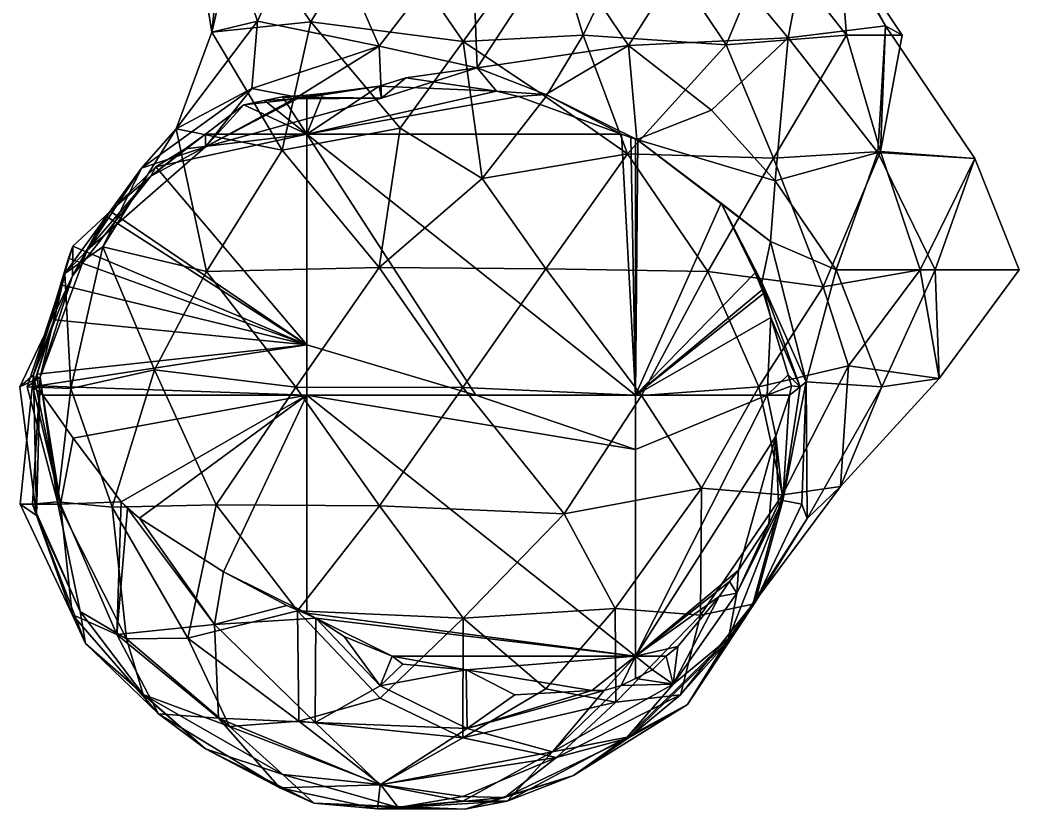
# Model space of a CAD drawing. Extents: x 290034 to 295698, y 4553723 to 4561693.
# Drawn here: x 291226.4 to 291378.3, y 4553889.4 to 4554009.3 of the extents above; entities that cross this region are included whole.
import ezdxf

# ---------------------------------------------------------------- set-up
doc = ezdxf.new("R2010")
doc.units = 0
doc.layers.add('Au_ppm_Pref_-_0_2', color=7, linetype='CONTINUOUS')

msp = doc.modelspace()

# ---------------------------------------------------------------- linework, layer by layer
at = {"layer": 'Au_ppm_Pref_-_0_2'}
for points in [[(291257.34, 4554024.33, 1775.77), (291271.07, 4554028.13, 1779.5), (291262.54, 4554009.15, 1777.49)], [(291262.54, 4554009.15, 1777.49), (291271.07, 4554028.13, 1779.5), (291281.03, 4554005.33, 1781.38)], [(291295.1, 4554023.63, 1780.63), (291281.03, 4554005.33, 1781.38), (291271.07, 4554028.13, 1779.5)], [(291329.83, 4554022.65, 1786.22), (291347.12, 4554027.18, 1782.63), (291343.2, 4554006.59, 1787.05)], [(291343.2, 4554006.59, 1787.05), (291347.12, 4554027.18, 1782.63), (291358, 4554008.41, 1782.23)], [(291347.12, 4554027.18, 1782.63), (291350.98, 4554021.43, 1775.86), (291358, 4554008.41, 1782.23)], [(291280.48, 4554025.51, 1764.25), (291259.62, 4554024.8, 1765.71), (291270.62, 4554009.05, 1765.65)], [(291280.48, 4554025.51, 1764.25), (291270.62, 4554009.05, 1765.65), (291293.79, 4554006.06, 1766.33)], [(291280.48, 4554025.51, 1764.25), (291293.79, 4554006.06, 1766.33), (291306.88, 4554024.25, 1766.23)], [(291312.04, 4554006.98, 1767.23), (291320.69, 4554025.11, 1767.27), (291306.88, 4554024.25, 1766.23)], [(291320.69, 4554025.11, 1767.27), (291312.04, 4554006.98, 1767.23), (291333.77, 4554005.55, 1769.01)], [(291340.51, 4554021.76, 1770.4), (291320.69, 4554025.11, 1767.27), (291333.77, 4554005.55, 1769.01)], [(291257.34, 4554024.33, 1775.77), (291255.57, 4554007.48, 1770.01), (291252.79, 4554024.8, 1769.92)], [(291259.62, 4554024.8, 1765.71), (291252.79, 4554024.8, 1769.92), (291255.57, 4554007.48, 1770.01)], [(291270.62, 4554009.05, 1765.65), (291259.62, 4554024.8, 1765.71), (291255.57, 4554007.48, 1770.01)], [(291257.34, 4554024.33, 1775.77), (291262.54, 4554009.15, 1777.49), (291255.57, 4554007.48, 1770.01)], [(291295.1, 4554023.63, 1780.63), (291295.92, 4554002.04, 1787.54), (291281.03, 4554005.33, 1781.38)], [(291306.88, 4554024.25, 1766.23), (291293.79, 4554006.06, 1766.33), (291312.04, 4554006.98, 1767.23)], [(291295.1, 4554023.63, 1780.63), (291308.37, 4554021.1, 1785.55), (291295.92, 4554002.04, 1787.54)], [(291329.83, 4554022.65, 1786.22), (291318.93, 4554005.44, 1787.28), (291308.37, 4554021.1, 1785.55)], [(291343.2, 4554006.59, 1787.05), (291318.93, 4554005.44, 1787.28), (291329.83, 4554022.65, 1786.22)], [(291318.93, 4554005.44, 1787.28), (291295.92, 4554002.04, 1787.54), (291308.37, 4554021.1, 1785.55)], [(291340.51, 4554021.76, 1770.4), (291333.77, 4554005.55, 1769.01), (291352.09, 4554006.98, 1772.11)], [(291340.51, 4554021.76, 1770.4), (291352.09, 4554006.98, 1772.11), (291350.98, 4554021.43, 1775.86)], [(291350.98, 4554021.43, 1775.86), (291360.52, 4554006.98, 1775.86), (291358, 4554008.41, 1782.23)], [(291350.98, 4554021.43, 1775.86), (291352.09, 4554006.98, 1772.11), (291360.52, 4554006.98, 1775.86)], [(291262.54, 4554009.15, 1777.49), (291261.68, 4553998.88, 1781.8), (291250.14, 4553992.79, 1775.71)], [(291262.54, 4554009.15, 1777.49), (291250.14, 4553992.79, 1775.71), (291255.57, 4554007.48, 1770.01)], [(291266.29, 4553989.54, 1768.36), (291270.62, 4554009.05, 1765.65), (291255.57, 4554007.48, 1770.01)], [(291261.68, 4553998.88, 1781.8), (291262.54, 4554009.15, 1777.49), (291281.03, 4554005.33, 1781.38)], [(291284.22, 4553992.87, 1766.66), (291270.62, 4554009.05, 1765.65), (291266.29, 4553989.54, 1768.36)], [(291284.22, 4553992.87, 1766.66), (291293.79, 4554006.06, 1766.33), (291270.62, 4554009.05, 1765.65)], [(291358, 4554008.41, 1782.23), (291356.82, 4553989.17, 1787.77), (291343.2, 4554006.59, 1787.05)], [(291358, 4554008.41, 1782.23), (291371.59, 4553988.26, 1782.03), (291356.82, 4553989.17, 1787.77)], [(291360.52, 4554006.98, 1775.86), (291357.23, 4553989.3, 1775.55), (291358, 4554008.41, 1782.23)], [(291358, 4554008.41, 1782.23), (291357.23, 4553989.3, 1775.55), (291371.59, 4553988.26, 1782.03)], [(291266.29, 4553989.54, 1768.36), (291255.57, 4554007.48, 1770.01), (291250.14, 4553992.79, 1775.71)], [(291306.35, 4553997.61, 1766.8), (291312.04, 4554006.98, 1767.23), (291293.79, 4554006.06, 1766.33)], [(291306.35, 4553997.61, 1766.8), (291318.78, 4553988.94, 1767.73), (291312.04, 4554006.98, 1767.23)], [(291333.77, 4554005.55, 1769.01), (291312.04, 4554006.98, 1767.23), (291318.78, 4553988.94, 1767.73)], [(291340.98, 4553988.32, 1771.15), (291352.09, 4554006.98, 1772.11), (291333.77, 4554005.55, 1769.01)], [(291352.09, 4554006.98, 1772.11), (291340.98, 4553988.32, 1771.15), (291357.23, 4553989.3, 1775.55)], [(291360.52, 4554006.98, 1775.86), (291352.09, 4554006.98, 1772.11), (291357.23, 4553989.3, 1775.55)], [(291281.03, 4554005.33, 1781.38), (291268.55, 4553997.6, 1784.61), (291261.68, 4553998.88, 1781.8)], [(291281.03, 4554005.33, 1781.38), (291281.36, 4553997.43, 1787.74), (291268.55, 4553997.6, 1784.61)], [(291281.03, 4554005.33, 1781.38), (291295.92, 4554002.04, 1787.54), (291281.36, 4553997.43, 1787.74)], [(291284.22, 4553992.87, 1766.66), (291296.69, 4553985.19, 1767.21), (291293.79, 4554006.06, 1766.33)], [(291293.79, 4554006.06, 1766.33), (291296.69, 4553985.19, 1767.21), (291306.35, 4553997.61, 1766.8)], [(291318.93, 4554005.44, 1787.28), (291306.35, 4553997.97, 1790.67), (291295.92, 4554002.04, 1787.54)], [(291318.93, 4554005.44, 1787.28), (291320.18, 4553991.16, 1793.73), (291306.35, 4553997.97, 1790.67)], [(291340.98, 4553988.32, 1771.15), (291333.77, 4554005.55, 1769.01), (291318.78, 4553988.94, 1767.73)], [(291343.2, 4554006.59, 1787.05), (291331.54, 4553995.61, 1789.89), (291318.93, 4554005.44, 1787.28)], [(291318.93, 4554005.44, 1787.28), (291331.54, 4553995.61, 1789.89), (291320.18, 4553991.16, 1793.73)], [(291343.2, 4554006.59, 1787.05), (291341.22, 4553984.84, 1790.86), (291331.54, 4553995.61, 1789.89)], [(291343.2, 4554006.59, 1787.05), (291356.82, 4553989.17, 1787.77), (291341.22, 4553984.84, 1790.86)], [(291285.1, 4554000.53, 1791.77), (291281.36, 4553997.43, 1787.74), (291295.92, 4554002.04, 1787.54)], [(291295.92, 4554002.04, 1787.54), (291298.86, 4553998.51, 1792.35), (291285.1, 4554000.53, 1791.77)], [(291295.92, 4554002.04, 1787.54), (291306.35, 4553997.97, 1790.67), (291298.86, 4553998.51, 1792.35)], [(291268.55, 4553997.31, 1790.96), (291281.03, 4553999.24, 1791.82), (291272.5, 4553998.15, 1791.74)], [(291281.36, 4553997.43, 1787.74), (291281.03, 4553999.24, 1791.82), (291268.55, 4553997.31, 1790.96)], [(291281.03, 4553999.24, 1791.82), (291270, 4553991.97, 1792.44), (291272.5, 4553998.15, 1791.74)], [(291298.86, 4553998.51, 1792.35), (291270, 4553991.97, 1792.44), (291281.03, 4553999.24, 1791.82)], [(291285.1, 4554000.53, 1791.77), (291298.86, 4553998.51, 1792.35), (291281.03, 4553999.24, 1791.82)], [(291281.03, 4553999.24, 1791.82), (291281.36, 4553997.43, 1787.74), (291285.1, 4554000.53, 1791.77)], [(291261.68, 4553998.88, 1781.8), (291254.62, 4553990.04, 1787.58), (291244.88, 4553986.81, 1781.48)], [(291250.14, 4553992.79, 1775.71), (291261.68, 4553998.88, 1781.8), (291244.88, 4553986.81, 1781.48)], [(291261.68, 4553998.88, 1781.8), (291268.55, 4553997.6, 1784.61), (291254.62, 4553990.04, 1787.58)], [(291270, 4553991.97, 1792.44), (291266.31, 4553997.64, 1791.9), (291270, 4553997.89, 1791.71)], [(291268.55, 4553997.31, 1790.96), (291270, 4553997.89, 1791.71), (291266.31, 4553997.64, 1791.9)], [(291268.55, 4553997.31, 1790.96), (291272.5, 4553998.15, 1791.74), (291270, 4553997.89, 1791.71)], [(291302.21, 4553997.7, 1792.53), (291270, 4553991.97, 1792.44), (291298.86, 4553998.51, 1792.35)], [(291272.5, 4553998.15, 1791.74), (291270, 4553991.97, 1792.44), (291270, 4553997.89, 1791.71)], [(291270, 4553991.97, 1792.44), (291302.21, 4553997.7, 1792.53), (291317.85, 4553991.97, 1793.62)], [(291298.86, 4553998.51, 1792.35), (291306.35, 4553997.97, 1790.67), (291302.21, 4553997.7, 1792.53)], [(291302.21, 4553997.7, 1792.53), (291306.35, 4553997.97, 1790.67), (291317.85, 4553991.97, 1793.62)], [(291306.35, 4553997.97, 1790.67), (291320.18, 4553991.16, 1793.73), (291317.85, 4553991.97, 1793.62)], [(291270, 4553991.97, 1792.44), (291254.6, 4553991.97, 1793.15), (291260.45, 4553996.42, 1792.32)], [(291254.62, 4553990.04, 1787.58), (291260.45, 4553996.42, 1792.32), (291254.6, 4553991.97, 1793.15)], [(291268.55, 4553997.6, 1784.61), (291281.36, 4553997.43, 1787.74), (291254.62, 4553990.04, 1787.58)], [(291281.36, 4553997.43, 1787.74), (291268.55, 4553997.31, 1790.96), (291254.62, 4553990.04, 1787.58)], [(291254.62, 4553990.04, 1787.58), (291268.55, 4553997.31, 1790.96), (291260.45, 4553996.42, 1792.32)], [(291260.45, 4553996.42, 1792.32), (291268.55, 4553997.31, 1790.96), (291263.58, 4553997.06, 1792.09)], [(291270, 4553991.97, 1792.44), (291260.45, 4553996.42, 1792.32), (291263.58, 4553997.06, 1792.09)], [(291270, 4553991.97, 1792.44), (291263.58, 4553997.06, 1792.09), (291266.31, 4553997.64, 1791.9)], [(291263.58, 4553997.06, 1792.09), (291268.55, 4553997.31, 1790.96), (291266.31, 4553997.64, 1791.9)], [(291296.69, 4553985.19, 1767.21), (291318.78, 4553988.94, 1767.73), (291306.35, 4553997.61, 1766.8)], [(291331.54, 4553995.61, 1789.89), (291341.22, 4553984.84, 1790.86), (291320.18, 4553991.16, 1793.73)], [(291254.77, 4553971.09, 1769.63), (291250.14, 4553992.79, 1775.71), (291238.99, 4553974.82, 1774.75)], [(291238.99, 4553974.82, 1774.75), (291250.14, 4553992.79, 1775.71), (291244.88, 4553986.81, 1781.48)], [(291254.6, 4553991.97, 1793.15), (291246.32, 4553985.56, 1793.99), (291254.62, 4553990.04, 1787.58)], [(291251.52, 4553989.73, 1793.89), (291246.32, 4553985.56, 1793.99), (291254.6, 4553991.97, 1793.15)], [(291247.09, 4553987, 1794.82), (291270, 4553991.97, 1792.44), (291270, 4553959.95, 1800.98)], [(291251.52, 4553989.73, 1793.89), (291270, 4553991.97, 1792.44), (291247.09, 4553987, 1794.82)], [(291254.77, 4553971.09, 1769.63), (291266.29, 4553989.54, 1768.36), (291250.14, 4553992.79, 1775.71)], [(291254.6, 4553991.97, 1793.15), (291270, 4553991.97, 1792.44), (291251.52, 4553989.73, 1793.89)], [(291281.02, 4553971.69, 1767.37), (291284.22, 4553992.87, 1766.66), (291266.29, 4553989.54, 1768.36)], [(291317.85, 4553991.97, 1793.62), (291320, 4553952.28, 1799.05), (291270, 4553991.97, 1792.44)], [(291295.74, 4553952.28, 1800.98), (291270, 4553959.95, 1800.98), (291270, 4553991.97, 1792.44)], [(291320, 4553952.28, 1799.05), (291295.74, 4553952.28, 1800.98), (291270, 4553991.97, 1792.44)], [(291284.22, 4553992.87, 1766.66), (291281.02, 4553971.69, 1767.37), (291296.69, 4553985.19, 1767.21)], [(291319.28, 4553991.44, 1793.73), (291320, 4553952.28, 1799.05), (291317.85, 4553991.97, 1793.62)], [(291317.85, 4553991.97, 1793.62), (291320.18, 4553991.16, 1793.73), (291319.28, 4553991.44, 1793.73)], [(291320, 4553991.24, 1793.77), (291320, 4553952.28, 1799.05), (291319.28, 4553991.44, 1793.73)], [(291319.28, 4553991.44, 1793.73), (291320.18, 4553991.16, 1793.73), (291320, 4553991.24, 1793.77)], [(291320.06, 4553991.23, 1793.78), (291320.36, 4553991.02, 1793.84), (291320, 4553991.24, 1793.77)], [(291320.36, 4553991.02, 1793.84), (291320, 4553952.28, 1799.05), (291320, 4553991.24, 1793.77)], [(291320, 4553991.24, 1793.77), (291320.18, 4553991.16, 1793.73), (291320.06, 4553991.23, 1793.78)], [(291333.04, 4553981.44, 1796.72), (291320, 4553952.28, 1799.05), (291320.36, 4553991.02, 1793.84)], [(291320.18, 4553991.16, 1793.73), (291320.36, 4553991.02, 1793.84), (291320.06, 4553991.23, 1793.78)], [(291320.36, 4553991.02, 1793.84), (291320.18, 4553991.16, 1793.73), (291340.53, 4553975.63, 1793.68)], [(291341.22, 4553984.84, 1790.86), (291340.53, 4553975.63, 1793.68), (291320.18, 4553991.16, 1793.73)], [(291320.36, 4553991.02, 1793.84), (291340.53, 4553975.63, 1793.68), (291333.04, 4553981.44, 1796.72)], [(291244.88, 4553986.81, 1781.48), (291254.62, 4553990.04, 1787.58), (291236.6, 4553974.33, 1787.74)], [(291246.32, 4553985.56, 1793.99), (291236.6, 4553974.33, 1787.74), (291254.62, 4553990.04, 1787.58)], [(291251.52, 4553989.73, 1793.89), (291247.09, 4553987, 1794.82), (291246.32, 4553985.56, 1793.99)], [(291281.02, 4553971.69, 1767.37), (291266.29, 4553989.54, 1768.36), (291254.77, 4553971.09, 1769.63)], [(291306.35, 4553971.48, 1767.34), (291318.78, 4553988.94, 1767.73), (291296.69, 4553985.19, 1767.21)], [(291331.02, 4553971.09, 1770.06), (291318.78, 4553988.94, 1767.73), (291306.35, 4553971.48, 1767.34)], [(291340.98, 4553988.32, 1771.15), (291318.78, 4553988.94, 1767.73), (291331.02, 4553971.09, 1770.06)], [(291340.98, 4553988.32, 1771.15), (291348.53, 4553968.76, 1774.38), (291357.23, 4553989.3, 1775.55)], [(291341.22, 4553984.84, 1790.86), (291356.82, 4553989.17, 1787.77), (291350.51, 4553971.34, 1790.74)], [(291348.53, 4553968.76, 1774.38), (291363.3, 4553971.34, 1778.7), (291357.23, 4553989.3, 1775.55)], [(291365.57, 4553971.34, 1787.26), (291350.51, 4553971.34, 1790.74), (291356.82, 4553989.17, 1787.77)], [(291356.82, 4553989.17, 1787.77), (291371.59, 4553988.26, 1782.03), (291365.57, 4553971.34, 1787.26)], [(291357.23, 4553989.3, 1775.55), (291363.3, 4553971.34, 1778.7), (291371.59, 4553988.26, 1782.03)], [(291340.98, 4553988.32, 1771.15), (291331.02, 4553971.09, 1770.06), (291348.53, 4553968.76, 1774.38)], [(291363.3, 4553971.34, 1778.7), (291378.31, 4553971.34, 1781.8), (291371.59, 4553988.26, 1782.03)], [(291365.57, 4553971.34, 1787.26), (291371.59, 4553988.26, 1782.03), (291378.31, 4553971.34, 1781.8)], [(291238.99, 4553974.82, 1774.75), (291244.88, 4553986.81, 1781.48), (291233.21, 4553970.76, 1781.74)], [(291244.88, 4553986.81, 1781.48), (291236.6, 4553974.33, 1787.74), (291233.21, 4553970.76, 1781.74)], [(291246.32, 4553985.56, 1793.99), (291240.1, 4553980.25, 1796.94), (291234.38, 4553970.42, 1793.52)], [(291236.6, 4553974.33, 1787.74), (291246.32, 4553985.56, 1793.99), (291234.38, 4553970.42, 1793.52)], [(291240.1, 4553980.25, 1796.94), (291247.09, 4553987, 1794.82), (291270, 4553959.95, 1800.98)], [(291247.09, 4553987, 1794.82), (291240.1, 4553980.25, 1796.94), (291246.32, 4553985.56, 1793.99)], [(291281.02, 4553971.69, 1767.37), (291306.35, 4553971.48, 1767.34), (291296.69, 4553985.19, 1767.21)], [(291341.22, 4553984.84, 1790.86), (291350.51, 4553971.34, 1790.74), (291340.53, 4553975.63, 1793.68)], [(291338.18, 4553970.86, 1798.79), (291320, 4553952.28, 1799.05), (291333.04, 4553981.44, 1796.72)], [(291338.18, 4553970.86, 1798.79), (291333.04, 4553981.44, 1796.72), (291339.19, 4553969.42, 1798.79)], [(291340.53, 4553975.63, 1793.68), (291339.19, 4553969.42, 1798.79), (291333.04, 4553981.44, 1796.72)], [(291234.38, 4553970.42, 1793.52), (291240.1, 4553980.25, 1796.94), (291239.39, 4553979.55, 1797.16)], [(291234.38, 4553970.42, 1793.52), (291239.39, 4553979.55, 1797.16), (291234.47, 4553974.93, 1798.98)], [(291239.39, 4553979.55, 1797.16), (291270, 4553959.95, 1800.98), (291234.47, 4553974.93, 1798.98)], [(291239.39, 4553979.55, 1797.16), (291240.1, 4553980.25, 1796.94), (291270, 4553959.95, 1800.98)], [(291234.47, 4553974.93, 1798.98), (291233.77, 4553973.09, 1799.61), (291228.45, 4553955.37, 1799.61)], [(291234.47, 4553974.93, 1798.98), (291228.45, 4553955.37, 1799.61), (291234.38, 4553970.42, 1793.52)], [(291270, 4553959.95, 1800.98), (291233.77, 4553973.09, 1799.61), (291234.47, 4553974.93, 1798.98)], [(291340.53, 4553975.63, 1793.68), (291345.93, 4553954.28, 1794.11), (291339.19, 4553969.42, 1798.79)], [(291350.51, 4553971.34, 1790.74), (291345.93, 4553954.28, 1794.11), (291340.53, 4553975.63, 1793.68)], [(291233.21, 4553970.76, 1781.74), (291236.6, 4553974.33, 1787.74), (291229.49, 4553955.01, 1787.61)], [(291236.6, 4553974.33, 1787.74), (291234.38, 4553970.42, 1793.52), (291229.49, 4553955.01, 1787.61)], [(291234.14, 4553953.27, 1776.11), (291238.99, 4553974.82, 1774.75), (291233.21, 4553970.76, 1781.74)], [(291246.85, 4553956.13, 1771.1), (291238.99, 4553974.82, 1774.75), (291234.14, 4553953.27, 1776.11)], [(291246.85, 4553956.13, 1771.1), (291254.77, 4553971.09, 1769.63), (291238.99, 4553974.82, 1774.75)], [(291233.77, 4553973.09, 1799.61), (291232.81, 4553968.98, 1800.98), (291228.45, 4553955.37, 1799.61)], [(291270, 4553959.95, 1800.98), (291232.81, 4553968.98, 1800.98), (291233.77, 4553973.09, 1799.61)], [(291226.41, 4553953.52, 1793.68), (291229.49, 4553955.01, 1787.61), (291234.38, 4553970.42, 1793.52)], [(291234.38, 4553970.42, 1793.52), (291228.45, 4553955.37, 1799.61), (291226.41, 4553953.52, 1793.68)], [(291234.14, 4553953.27, 1776.11), (291233.21, 4553970.76, 1781.74), (291227.51, 4553953.52, 1781.8)], [(291227.51, 4553953.52, 1781.8), (291233.21, 4553970.76, 1781.74), (291229.49, 4553955.01, 1787.61)], [(291246.85, 4553956.13, 1771.1), (291268.37, 4553953.5, 1767.93), (291254.77, 4553971.09, 1769.63)], [(291281.02, 4553971.69, 1767.37), (291254.77, 4553971.09, 1769.63), (291268.37, 4553953.5, 1767.93)], [(291293.76, 4553953.44, 1767.66), (291281.02, 4553971.69, 1767.37), (291268.37, 4553953.5, 1767.93)], [(291293.76, 4553953.44, 1767.66), (291306.35, 4553971.48, 1767.34), (291281.02, 4553971.69, 1767.37)], [(291293.76, 4553953.44, 1767.66), (291320.93, 4553952.25, 1769.05), (291306.35, 4553971.48, 1767.34)], [(291331.02, 4553971.09, 1770.06), (291306.35, 4553971.48, 1767.34), (291320.93, 4553952.25, 1769.05)], [(291339.28, 4553968.27, 1799.27), (291320, 4553952.28, 1799.05), (291338.18, 4553970.86, 1798.79)], [(291320.93, 4553952.25, 1769.05), (291338.77, 4553953.52, 1772.45), (291331.02, 4553971.09, 1770.06)], [(291338.77, 4553953.52, 1772.45), (291348.53, 4553968.76, 1774.38), (291331.02, 4553971.09, 1770.06)], [(291338.99, 4553969.61, 1799.06), (291339.28, 4553968.27, 1799.27), (291338.18, 4553970.86, 1798.79)], [(291338.18, 4553970.86, 1798.79), (291339.19, 4553969.42, 1798.79), (291338.99, 4553969.61, 1799.06)], [(291357.46, 4553953.56, 1787.65), (291345.93, 4553954.28, 1794.11), (291350.51, 4553971.34, 1790.74)], [(291363.3, 4553971.34, 1778.7), (291348.53, 4553968.76, 1774.38), (291352.39, 4553956.74, 1776.8)], [(291365.57, 4553971.34, 1787.26), (291357.46, 4553953.56, 1787.65), (291350.51, 4553971.34, 1790.74)], [(291363.3, 4553971.34, 1778.7), (291352.39, 4553956.74, 1776.8), (291366.18, 4553954.81, 1781.8)], [(291365.57, 4553971.34, 1787.26), (291366.18, 4553954.81, 1781.8), (291357.46, 4553953.56, 1787.65)], [(291363.3, 4553971.34, 1778.7), (291366.18, 4553954.81, 1781.8), (291378.31, 4553971.34, 1781.8)], [(291365.57, 4553971.34, 1787.26), (291378.31, 4553971.34, 1781.8), (291366.18, 4553954.81, 1781.8)], [(291232.81, 4553968.98, 1800.98), (291231.59, 4553963.72, 1802.72), (291228.45, 4553955.37, 1799.61)], [(291232.81, 4553968.98, 1800.98), (291270, 4553959.95, 1800.98), (291231.59, 4553963.72, 1802.72)], [(291338.99, 4553969.61, 1799.06), (291339.19, 4553969.42, 1798.79), (291339.28, 4553968.27, 1799.27)], [(291339.28, 4553968.27, 1799.27), (291339.19, 4553969.42, 1798.79), (291339.44, 4553967.71, 1799.37)], [(291339.44, 4553967.71, 1799.37), (291339.19, 4553969.42, 1798.79), (291340.55, 4553964.09, 1799.84)], [(291339.19, 4553969.42, 1798.79), (291345.01, 4553953.52, 1799.62), (291340.55, 4553964.09, 1799.84)], [(291339.19, 4553969.42, 1798.79), (291345.93, 4553954.28, 1794.11), (291345.01, 4553953.52, 1799.62)], [(291320, 4553952.28, 1799.05), (291339.28, 4553968.27, 1799.27), (291339.44, 4553967.71, 1799.37)], [(291320, 4553952.28, 1799.05), (291339.44, 4553967.71, 1799.37), (291340.55, 4553964.09, 1799.84)], [(291352.39, 4553956.74, 1776.8), (291348.53, 4553968.76, 1774.38), (291338.77, 4553953.52, 1772.45)], [(291229.02, 4553955.47, 1805.5), (291228.36, 4553953.52, 1805.55), (291231.59, 4553963.72, 1802.72)], [(291231.59, 4553963.72, 1802.72), (291228.36, 4553953.52, 1805.55), (291228.45, 4553955.37, 1799.61)], [(291231.59, 4553963.72, 1802.72), (291270, 4553959.95, 1800.98), (291229.02, 4553955.47, 1805.5)], [(291340.55, 4553964.09, 1799.84), (291340.03, 4553952.28, 1800.98), (291320, 4553952.28, 1799.05)], [(291340.55, 4553964.09, 1799.84), (291343.23, 4553955.35, 1800.98), (291340.03, 4553952.28, 1800.98)], [(291340.55, 4553964.09, 1799.84), (291345.01, 4553953.52, 1799.62), (291343.23, 4553955.35, 1800.98)], [(291229.02, 4553955.47, 1805.5), (291270, 4553959.95, 1800.98), (291229.16, 4553953.69, 1806.04)], [(291229.16, 4553953.69, 1806.04), (291270, 4553959.95, 1800.98), (291270, 4553952.28, 1803.02)], [(291295.74, 4553952.28, 1800.98), (291270, 4553952.28, 1803.02), (291270, 4553959.95, 1800.98)], [(291352.39, 4553956.74, 1776.8), (291338.77, 4553953.52, 1772.45), (291342.33, 4553937.14, 1776.36)], [(291352.39, 4553956.74, 1776.8), (291342.33, 4553937.14, 1776.36), (291351.15, 4553938.39, 1781.8)], [(291352.39, 4553956.74, 1776.8), (291351.15, 4553938.39, 1781.8), (291366.18, 4553954.81, 1781.8)], [(291228.45, 4553955.37, 1799.61), (291228.94, 4553933.99, 1793.73), (291226.41, 4553953.52, 1793.68)], [(291232.59, 4553935.73, 1805.64), (291226.42, 4553935.71, 1799.62), (291228.45, 4553955.37, 1799.61)], [(291228.45, 4553955.37, 1799.61), (291226.42, 4553935.71, 1799.62), (291228.94, 4553933.99, 1793.73)], [(291229.02, 4553955.47, 1805.5), (291229.16, 4553953.69, 1806.04), (291228.36, 4553953.52, 1805.55)], [(291228.45, 4553955.37, 1799.61), (291228.36, 4553953.52, 1805.55), (291232.59, 4553935.73, 1805.64)], [(291240.41, 4553935.25, 1774.58), (291246.85, 4553956.13, 1771.1), (291234.14, 4553953.27, 1776.11)], [(291256.24, 4553935.6, 1770.28), (291246.85, 4553956.13, 1771.1), (291240.41, 4553935.25, 1774.58)], [(291246.85, 4553956.13, 1771.1), (291256.24, 4553935.6, 1770.28), (291268.37, 4553953.5, 1767.93)], [(291343.74, 4553953.7, 1801.19), (291340.03, 4553952.28, 1800.98), (291343.23, 4553955.35, 1800.98)], [(291343.23, 4553955.35, 1800.98), (291345.01, 4553953.52, 1799.62), (291343.74, 4553953.7, 1801.19)], [(291229.49, 4553955.01, 1787.61), (291226.41, 4553953.52, 1793.68), (291228.94, 4553933.99, 1793.73)], [(291232.13, 4553936.08, 1782.09), (291227.51, 4553953.52, 1781.8), (291229.49, 4553955.01, 1787.61)], [(291232.13, 4553936.08, 1782.09), (291229.49, 4553955.01, 1787.61), (291228.3, 4553935.71, 1787.74)], [(291228.3, 4553935.71, 1787.74), (291229.49, 4553955.01, 1787.61), (291228.94, 4553933.99, 1793.73)], [(291229.16, 4553953.69, 1806.04), (291229.16, 4553953.52, 1806.09), (291228.36, 4553953.52, 1805.55)], [(291229.86, 4553952.28, 1806.36), (291229.16, 4553953.52, 1806.09), (291229.16, 4553953.69, 1806.04)], [(291229.86, 4553952.28, 1806.36), (291229.16, 4553953.69, 1806.04), (291270, 4553952.28, 1803.02)], [(291343.41, 4553952.28, 1801.3), (291340.03, 4553952.28, 1800.98), (291343.74, 4553953.7, 1801.19)], [(291342.4, 4553936.27, 1799.24), (291345.93, 4553954.28, 1794.11), (291345.29, 4553935.71, 1793.68)], [(291345.01, 4553953.52, 1799.62), (291345.93, 4553954.28, 1794.11), (291342.4, 4553936.27, 1799.24)], [(291343.74, 4553953.7, 1801.19), (291345.01, 4553953.52, 1799.62), (291343.41, 4553952.28, 1801.3)], [(291345.93, 4553954.28, 1794.11), (291346.09, 4553933.52, 1787.63), (291345.29, 4553935.71, 1793.68)], [(291357.46, 4553953.56, 1787.65), (291346.09, 4553933.52, 1787.63), (291345.93, 4553954.28, 1794.11)], [(291366.18, 4553954.81, 1781.8), (291351.15, 4553938.39, 1781.8), (291357.46, 4553953.56, 1787.65)], [(291234.14, 4553953.27, 1776.11), (291227.51, 4553953.52, 1781.8), (291232.13, 4553936.08, 1782.09)], [(291229.16, 4553953.52, 1806.09), (291229.86, 4553952.28, 1806.36), (291228.36, 4553953.52, 1805.55)], [(291229.86, 4553952.28, 1806.36), (291232.59, 4553935.73, 1805.64), (291228.36, 4553953.52, 1805.55)], [(291234.5, 4553945.73, 1808.45), (291229.86, 4553952.28, 1806.36), (291270, 4553952.28, 1803.02)], [(291232.59, 4553935.73, 1805.64), (291229.86, 4553952.28, 1806.36), (291234.5, 4553945.73, 1808.45)], [(291240.41, 4553935.25, 1774.58), (291234.14, 4553953.27, 1776.11), (291232.13, 4553936.08, 1782.09)], [(291241.8, 4553936.06, 1811.51), (291234.5, 4553945.73, 1808.45), (291270, 4553952.28, 1803.02)], [(291244.6, 4553933.6, 1812.2), (291241.8, 4553936.06, 1811.51), (291270, 4553952.28, 1803.02)], [(291244.6, 4553933.6, 1812.2), (291270, 4553952.28, 1803.02), (291257.33, 4553925.43, 1814.24)], [(291256.24, 4553935.6, 1770.28), (291281.07, 4553935.47, 1768.06), (291268.37, 4553953.5, 1767.93)], [(291257.33, 4553925.43, 1814.24), (291270, 4553952.28, 1803.02), (291270, 4553919.12, 1815.57)], [(291281.07, 4553935.47, 1768.06), (291293.76, 4553953.44, 1767.66), (291268.37, 4553953.5, 1767.93)], [(291270, 4553919.12, 1815.57), (291270, 4553952.28, 1803.02), (291320, 4553912.6, 1808.28)], [(291270, 4553952.28, 1803.02), (291295.74, 4553952.28, 1800.98), (291320, 4553944, 1800.98)], [(291320, 4553944, 1800.98), (291320, 4553912.6, 1808.28), (291270, 4553952.28, 1803.02)], [(291281.07, 4553935.47, 1768.06), (291309.15, 4553934.24, 1768.95), (291293.76, 4553953.44, 1767.66)], [(291293.76, 4553953.44, 1767.66), (291309.15, 4553934.24, 1768.95), (291320.93, 4553952.25, 1769.05)], [(291295.74, 4553952.28, 1800.98), (291320, 4553952.28, 1799.05), (291320, 4553944, 1800.98)], [(291309.15, 4553934.24, 1768.95), (291330.04, 4553938.12, 1771.43), (291320.93, 4553952.25, 1769.05)], [(291340.03, 4553952.28, 1800.98), (291341.34, 4553946.06, 1802.55), (291320, 4553912.6, 1808.28)], [(291320, 4553912.6, 1808.28), (291320, 4553944, 1800.98), (291340.03, 4553952.28, 1800.98)], [(291320, 4553952.28, 1799.05), (291340.03, 4553952.28, 1800.98), (291320, 4553944, 1800.98)], [(291330.04, 4553938.12, 1771.43), (291338.77, 4553953.52, 1772.45), (291320.93, 4553952.25, 1769.05)], [(291342.33, 4553937.14, 1776.36), (291338.77, 4553953.52, 1772.45), (291330.04, 4553938.12, 1771.43)], [(291340.03, 4553952.28, 1800.98), (291343.41, 4553952.28, 1801.3), (291341.34, 4553946.06, 1802.55)], [(291343.41, 4553952.28, 1801.3), (291342.4, 4553936.27, 1799.24), (291341.34, 4553946.06, 1802.55)], [(291345.01, 4553953.52, 1799.62), (291342.4, 4553936.27, 1799.24), (291343.41, 4553952.28, 1801.3)], [(291351.15, 4553938.39, 1781.8), (291346.09, 4553933.52, 1787.63), (291357.46, 4553953.56, 1787.65)], [(291341.34, 4553946.06, 1802.55), (291335.65, 4553925.65, 1806.75), (291320, 4553912.6, 1808.28)], [(291335.65, 4553925.65, 1806.75), (291341.34, 4553946.06, 1802.55), (291340.28, 4553932.71, 1805.55)], [(291340.28, 4553932.71, 1805.55), (291341.34, 4553946.06, 1802.55), (291341.73, 4553935.76, 1804.98)], [(291341.34, 4553946.06, 1802.55), (291342.4, 4553936.27, 1799.24), (291341.73, 4553935.76, 1804.98)], [(291234.5, 4553945.73, 1808.45), (291241.8, 4553936.06, 1811.51), (291232.59, 4553935.73, 1805.64)], [(291330.04, 4553938.12, 1771.43), (291309.15, 4553934.24, 1768.95), (291316.92, 4553919.86, 1771.53)], [(291329.88, 4553918.82, 1776.26), (291330.04, 4553938.12, 1771.43), (291316.92, 4553919.86, 1771.53)], [(291342.33, 4553937.14, 1776.36), (291330.04, 4553938.12, 1771.43), (291329.88, 4553918.82, 1776.26)], [(291342.33, 4553937.14, 1776.36), (291329.88, 4553918.82, 1776.26), (291337.83, 4553920.5, 1781.8)], [(291342.33, 4553937.14, 1776.36), (291337.83, 4553920.5, 1781.8), (291351.15, 4553938.39, 1781.8)], [(291351.15, 4553938.39, 1781.8), (291337.83, 4553920.5, 1781.8), (291346.09, 4553933.52, 1787.63)], [(291232.59, 4553935.73, 1805.64), (291234.35, 4553918.91, 1798.9), (291226.42, 4553935.71, 1799.62)], [(291226.42, 4553935.71, 1799.62), (291234.35, 4553918.91, 1798.9), (291228.94, 4553933.99, 1793.73)], [(291232.13, 4553936.08, 1782.09), (291228.3, 4553935.71, 1787.74), (291235.58, 4553919.41, 1788.56)], [(291235.58, 4553919.41, 1788.56), (291228.3, 4553935.71, 1787.74), (291228.94, 4553933.99, 1793.73)], [(291242.62, 4553915.22, 1782.03), (291240.41, 4553935.25, 1774.58), (291232.13, 4553936.08, 1782.09)], [(291235.58, 4553919.41, 1788.56), (291242.62, 4553915.22, 1782.03), (291232.13, 4553936.08, 1782.09)], [(291232.59, 4553935.73, 1805.64), (291241.8, 4553936.06, 1811.51), (291241.12, 4553915.88, 1805.16)], [(291232.59, 4553935.73, 1805.64), (291241.12, 4553915.88, 1805.16), (291234.35, 4553918.91, 1798.9)], [(291256.24, 4553935.6, 1770.28), (291240.41, 4553935.25, 1774.58), (291251.94, 4553915.32, 1775.02)], [(291241.8, 4553936.06, 1811.51), (291242.75, 4553935.05, 1811.81), (291241.12, 4553915.88, 1805.16)], [(291242.75, 4553935.05, 1811.81), (291241.8, 4553936.06, 1811.51), (291244.6, 4553933.6, 1812.2)], [(291256.24, 4553935.6, 1770.28), (291251.94, 4553915.32, 1775.02), (291268.6, 4553919.47, 1770.85)], [(291256.24, 4553935.6, 1770.28), (291268.6, 4553919.47, 1770.85), (291281.07, 4553935.47, 1768.06)], [(291268.6, 4553919.47, 1770.85), (291293.8, 4553918.38, 1770), (291281.07, 4553935.47, 1768.06)], [(291309.15, 4553934.24, 1768.95), (291281.07, 4553935.47, 1768.06), (291293.8, 4553918.38, 1770)], [(291338.16, 4553920.73, 1793.68), (291334.13, 4553915.27, 1799.47), (291342.4, 4553936.27, 1799.24)], [(291342.4, 4553936.27, 1799.24), (291334.13, 4553915.27, 1799.47), (291335.42, 4553922.16, 1805.55)], [(291342.4, 4553936.27, 1799.24), (291335.42, 4553922.16, 1805.55), (291341.73, 4553935.76, 1804.98)], [(291340.28, 4553932.71, 1805.55), (291341.73, 4553935.76, 1804.98), (291335.42, 4553922.16, 1805.55)], [(291345.29, 4553935.71, 1793.68), (291338.16, 4553920.73, 1793.68), (291342.4, 4553936.27, 1799.24)], [(291345.29, 4553935.71, 1793.68), (291346.09, 4553933.52, 1787.63), (291338.16, 4553920.73, 1793.68)], [(291234.35, 4553918.91, 1798.9), (291236.38, 4553914.51, 1793.68), (291228.94, 4553933.99, 1793.73)], [(291235.58, 4553919.41, 1788.56), (291228.94, 4553933.99, 1793.73), (291236.38, 4553914.51, 1793.68)], [(291251.94, 4553915.32, 1775.02), (291240.41, 4553935.25, 1774.58), (291242.62, 4553915.22, 1782.03)], [(291242.75, 4553935.05, 1811.81), (291256.01, 4553917.41, 1812.41), (291241.12, 4553915.88, 1805.16)], [(291256.01, 4553917.41, 1812.41), (291242.75, 4553935.05, 1811.81), (291244.6, 4553933.6, 1812.2)], [(291293.8, 4553918.38, 1770), (291316.92, 4553919.86, 1771.53), (291309.15, 4553934.24, 1768.95)], [(291244.6, 4553933.6, 1812.2), (291257.33, 4553925.43, 1814.24), (291256.01, 4553917.41, 1812.41)], [(291346.09, 4553933.52, 1787.63), (291334.27, 4553915.11, 1787.78), (291338.16, 4553920.73, 1793.68)], [(291346.09, 4553933.52, 1787.63), (291337.83, 4553920.5, 1781.8), (291334.27, 4553915.11, 1787.78)], [(291335.65, 4553925.65, 1806.75), (291340.28, 4553932.71, 1805.55), (291335.42, 4553922.16, 1805.55)], [(291266.96, 4553920.28, 1815.39), (291256.01, 4553917.41, 1812.41), (291257.33, 4553925.43, 1814.24)], [(291266.96, 4553920.28, 1815.39), (291257.33, 4553925.43, 1814.24), (291270, 4553919.12, 1815.57)], [(291320, 4553912.6, 1808.28), (291335.65, 4553925.65, 1806.75), (291334.29, 4553923.94, 1807.02)], [(291334.29, 4553923.94, 1807.02), (291335.65, 4553925.65, 1806.75), (291335.42, 4553922.16, 1805.55)], [(291334.29, 4553923.94, 1807.02), (291332.72, 4553921.67, 1807.21), (291320, 4553912.6, 1808.28)], [(291332.72, 4553921.67, 1807.21), (291334.29, 4553923.94, 1807.02), (291335.42, 4553922.16, 1805.55)], [(291332.72, 4553921.67, 1807.21), (291335.42, 4553922.16, 1805.55), (291325.71, 4553908.32, 1805.55)], [(291335.42, 4553922.16, 1805.55), (291334.13, 4553915.27, 1799.47), (291325.71, 4553908.32, 1805.55)], [(291256.01, 4553917.41, 1812.41), (291266.96, 4553920.28, 1815.39), (291271.41, 4553918.35, 1815.59)], [(291271.41, 4553918.35, 1815.59), (291266.96, 4553920.28, 1815.39), (291270, 4553919.12, 1815.57)], [(291320, 4553912.6, 1808.28), (291332.72, 4553921.67, 1807.21), (291326.44, 4553914.09, 1807.9)], [(291326.44, 4553914.09, 1807.9), (291332.72, 4553921.67, 1807.21), (291325.71, 4553908.32, 1805.55)], [(291329.88, 4553918.82, 1776.26), (291326.86, 4553906.7, 1781.8), (291337.83, 4553920.5, 1781.8)], [(291337.83, 4553920.5, 1781.8), (291326.86, 4553906.7, 1781.8), (291334.27, 4553915.11, 1787.78)], [(291338.16, 4553920.73, 1793.68), (291334.27, 4553915.11, 1787.78), (291327.89, 4553905.23, 1793.68)], [(291338.16, 4553920.73, 1793.68), (291327.89, 4553905.23, 1793.68), (291334.13, 4553915.27, 1799.47)], [(291234.35, 4553918.91, 1798.9), (291241.12, 4553915.88, 1805.16), (291247.47, 4553903.82, 1798.77)], [(291234.35, 4553918.91, 1798.9), (291247.47, 4553903.82, 1798.77), (291236.38, 4553914.51, 1793.68)], [(291245.12, 4553906.75, 1789.13), (291242.62, 4553915.22, 1782.03), (291235.58, 4553919.41, 1788.56)], [(291236.38, 4553914.51, 1793.68), (291245.12, 4553906.75, 1789.13), (291235.58, 4553919.41, 1788.56)], [(291268.6, 4553919.47, 1770.85), (291251.94, 4553915.32, 1775.02), (291268.83, 4553902.73, 1776.51)], [(291268.6, 4553919.47, 1770.85), (291268.83, 4553902.73, 1776.51), (291281.15, 4553906.2, 1771.96)], [(291268.6, 4553919.47, 1770.85), (291281.15, 4553906.2, 1771.96), (291293.8, 4553918.38, 1770)], [(291270, 4553919.12, 1815.57), (291320, 4553912.6, 1808.28), (291271.41, 4553918.35, 1815.59)], [(291293.8, 4553918.38, 1770), (291306.35, 4553907.65, 1772.45), (291316.92, 4553919.86, 1771.53)], [(291317.03, 4553905.63, 1776.81), (291316.92, 4553919.86, 1771.53), (291306.35, 4553907.65, 1772.45)], [(291329.88, 4553918.82, 1776.26), (291316.92, 4553919.86, 1771.53), (291317.03, 4553905.63, 1776.81)], [(291329.88, 4553918.82, 1776.26), (291317.03, 4553905.63, 1776.81), (291326.86, 4553906.7, 1781.8)], [(291256.58, 4553903.15, 1805.72), (291241.12, 4553915.88, 1805.16), (291256.01, 4553917.41, 1812.41)], [(291256.01, 4553917.41, 1812.41), (291271.41, 4553918.35, 1815.59), (291271.31, 4553902.49, 1810.37)], [(291256.58, 4553903.15, 1805.72), (291256.01, 4553917.41, 1812.41), (291271.31, 4553902.49, 1810.37)], [(291271.31, 4553902.49, 1810.37), (291271.41, 4553918.35, 1815.59), (291281.15, 4553908.11, 1814.75)], [(291271.41, 4553918.35, 1815.59), (291320, 4553912.6, 1808.28), (291282.99, 4553912.6, 1815.5)], [(291275.69, 4553915.6, 1815.79), (291271.41, 4553918.35, 1815.59), (291282.99, 4553912.6, 1815.5)], [(291271.41, 4553918.35, 1815.59), (291275.69, 4553915.6, 1815.79), (291281.15, 4553908.11, 1814.75)], [(291293.8, 4553918.38, 1770), (291281.15, 4553906.2, 1771.96), (291293.72, 4553900.2, 1775.8)], [(291293.8, 4553918.38, 1770), (291293.72, 4553900.2, 1775.8), (291306.35, 4553907.65, 1772.45)], [(291247.47, 4553903.82, 1798.77), (291241.12, 4553915.88, 1805.16), (291256.58, 4553903.15, 1805.72)], [(291247.47, 4553903.82, 1798.77), (291254.6, 4553898.49, 1793.71), (291236.38, 4553914.51, 1793.68)], [(291245.12, 4553906.75, 1789.13), (291236.38, 4553914.51, 1793.68), (291254.6, 4553898.49, 1793.71)], [(291258.25, 4553901.92, 1781.95), (291251.94, 4553915.32, 1775.02), (291242.62, 4553915.22, 1782.03)], [(291258.25, 4553901.92, 1781.95), (291242.62, 4553915.22, 1782.03), (291245.12, 4553906.75, 1789.13)], [(291268.83, 4553902.73, 1776.51), (291251.94, 4553915.32, 1775.02), (291258.25, 4553901.92, 1781.95)], [(291275.69, 4553915.6, 1815.79), (291282.99, 4553912.6, 1815.5), (291281.15, 4553908.11, 1814.75)], [(291334.13, 4553915.27, 1799.47), (291327.89, 4553905.23, 1793.68), (291318.75, 4553900.27, 1799.66)], [(291325.71, 4553908.32, 1805.55), (291334.13, 4553915.27, 1799.47), (291318.75, 4553900.27, 1799.66)], [(291334.27, 4553915.11, 1787.78), (291326.86, 4553906.7, 1781.8), (291318.88, 4553900.14, 1787.73)], [(291327.89, 4553905.23, 1793.68), (291334.27, 4553915.11, 1787.78), (291318.88, 4553900.14, 1787.73)], [(291320, 4553912.6, 1808.28), (291326.44, 4553914.09, 1807.9), (291324.68, 4553912.6, 1808.06)], [(291324.68, 4553912.6, 1808.06), (291326.44, 4553914.09, 1807.9), (291325.71, 4553908.32, 1805.55)], [(291282.99, 4553912.6, 1815.5), (291284.63, 4553911.39, 1815.36), (291281.15, 4553908.11, 1814.75)], [(291281.15, 4553908.11, 1814.75), (291284.63, 4553911.39, 1815.36), (291294.27, 4553910.52, 1813.59)], [(291282.99, 4553912.6, 1815.5), (291294.27, 4553910.52, 1813.59), (291284.63, 4553911.39, 1815.36)], [(291320, 4553912.6, 1808.28), (291294.27, 4553910.52, 1813.59), (291282.99, 4553912.6, 1815.5)], [(291320, 4553912.6, 1808.28), (291313.38, 4553907.36, 1810.31), (291294.27, 4553910.52, 1813.59)], [(291320, 4553912.6, 1808.28), (291315.21, 4553907.37, 1809.95), (291313.38, 4553907.36, 1810.31)], [(291320, 4553912.6, 1808.28), (291317.81, 4553908.15, 1809.34), (291315.21, 4553907.37, 1809.95)], [(291320, 4553912.6, 1808.28), (291320, 4553909.2, 1808.76), (291317.81, 4553908.15, 1809.34)], [(291322.59, 4553910.54, 1808.12), (291320, 4553909.2, 1808.76), (291320, 4553912.6, 1808.28)], [(291324.68, 4553912.6, 1808.06), (291322.59, 4553910.54, 1808.12), (291320, 4553912.6, 1808.28)], [(291322.59, 4553910.54, 1808.12), (291324.68, 4553912.6, 1808.06), (291325.71, 4553908.32, 1805.55)], [(291281.15, 4553908.11, 1814.75), (291294.27, 4553910.52, 1813.59), (291294.39, 4553901.58, 1810.51)], [(291294.27, 4553910.52, 1813.59), (291313.38, 4553907.36, 1810.31), (291301.65, 4553906.73, 1812.69)], [(291294.39, 4553901.58, 1810.51), (291294.27, 4553910.52, 1813.59), (291301.65, 4553906.73, 1812.69)], [(291320, 4553909.2, 1808.76), (291322.59, 4553910.54, 1808.12), (291325.71, 4553908.32, 1805.55)], [(291271.31, 4553902.49, 1810.37), (291281.15, 4553908.11, 1814.75), (291294.39, 4553901.58, 1810.51)], [(291307.38, 4553898.04, 1805.7), (291317.81, 4553908.15, 1809.34), (291325.71, 4553908.32, 1805.55)], [(291318.75, 4553900.27, 1799.66), (291307.38, 4553898.04, 1805.7), (291325.71, 4553908.32, 1805.55)], [(291307.38, 4553898.04, 1805.7), (291315.21, 4553907.37, 1809.95), (291317.81, 4553908.15, 1809.34)], [(291317.81, 4553908.15, 1809.34), (291320, 4553909.2, 1808.76), (291325.71, 4553908.32, 1805.55)], [(291258.25, 4553901.92, 1781.95), (291245.12, 4553906.75, 1789.13), (291266.36, 4553894.6, 1787.83)], [(291266.36, 4553894.6, 1787.83), (291245.12, 4553906.75, 1789.13), (291254.6, 4553898.49, 1793.71)], [(291317.03, 4553905.63, 1776.81), (291306.35, 4553907.65, 1772.45), (291293.72, 4553900.2, 1775.8)], [(291294.39, 4553901.58, 1810.51), (291313.38, 4553907.36, 1810.31), (291315.21, 4553907.37, 1809.95)], [(291315.21, 4553907.37, 1809.95), (291307.38, 4553898.04, 1805.7), (291294.39, 4553901.58, 1810.51)], [(291294.39, 4553901.58, 1810.51), (291301.65, 4553906.73, 1812.69), (291313.38, 4553907.36, 1810.31)], [(291318.88, 4553900.14, 1787.73), (291326.86, 4553906.7, 1781.8), (291308, 4553897.17, 1781.57)], [(291326.86, 4553906.7, 1781.8), (291317.03, 4553905.63, 1776.81), (291308, 4553897.17, 1781.57)], [(291281.15, 4553906.2, 1771.96), (291268.83, 4553902.73, 1776.51), (291293.72, 4553900.2, 1775.8)], [(291317.03, 4553905.63, 1776.81), (291293.72, 4553900.2, 1775.8), (291308, 4553897.17, 1781.57)], [(291318.75, 4553900.27, 1799.66), (291327.89, 4553905.23, 1793.68), (291310.58, 4553894.45, 1793.64)], [(291310.58, 4553894.45, 1793.64), (291327.89, 4553905.23, 1793.68), (291318.88, 4553900.14, 1787.73)], [(291247.47, 4553903.82, 1798.77), (291256.58, 4553903.15, 1805.72), (291265.92, 4553892.58, 1800.87)], [(291247.47, 4553903.82, 1798.77), (291265.92, 4553892.58, 1800.87), (291254.6, 4553898.49, 1793.71)], [(291256.58, 4553903.15, 1805.72), (291271.31, 4553902.49, 1810.37), (291281.19, 4553893.05, 1805.3)], [(291256.58, 4553903.15, 1805.72), (291281.19, 4553893.05, 1805.3), (291265.92, 4553892.58, 1800.87)], [(291268.83, 4553902.73, 1776.51), (291258.25, 4553901.92, 1781.95), (291281.25, 4553893.07, 1782.02)], [(291268.83, 4553902.73, 1776.51), (291281.25, 4553893.07, 1782.02), (291293.72, 4553900.2, 1775.8)], [(291271.31, 4553902.49, 1810.37), (291294.39, 4553901.58, 1810.51), (291281.19, 4553893.05, 1805.3)], [(291266.36, 4553894.6, 1787.83), (291281.25, 4553893.07, 1782.02), (291258.25, 4553901.92, 1781.95)], [(291307.38, 4553898.04, 1805.7), (291281.19, 4553893.05, 1805.3), (291294.39, 4553901.58, 1810.51)], [(291293.72, 4553900.2, 1775.8), (291281.25, 4553893.07, 1782.02), (291308, 4553897.17, 1781.57)], [(291318.88, 4553900.14, 1787.73), (291308, 4553897.17, 1781.57), (291300.07, 4553891.12, 1787.74)], [(291318.88, 4553900.14, 1787.73), (291300.07, 4553891.12, 1787.74), (291310.58, 4553894.45, 1793.64)], [(291300.49, 4553890.53, 1799.62), (291307.38, 4553898.04, 1805.7), (291318.75, 4553900.27, 1799.66)], [(291310.58, 4553894.45, 1793.64), (291300.49, 4553890.53, 1799.62), (291318.75, 4553900.27, 1799.66)], [(291266.36, 4553894.6, 1787.83), (291254.6, 4553898.49, 1793.71), (291271.09, 4553890.26, 1795.15)], [(291271.09, 4553890.26, 1795.15), (291254.6, 4553898.49, 1793.71), (291265.92, 4553892.58, 1800.87)], [(291281.19, 4553893.05, 1805.3), (291307.38, 4553898.04, 1805.7), (291293.75, 4553890.55, 1802.79)], [(291293.75, 4553890.55, 1802.79), (291307.38, 4553898.04, 1805.7), (291300.49, 4553890.53, 1799.62)], [(291281.25, 4553893.07, 1782.02), (291293.75, 4553891.25, 1784.8), (291308, 4553897.17, 1781.57)], [(291293.75, 4553891.25, 1784.8), (291300.07, 4553891.12, 1787.74), (291308, 4553897.17, 1781.57)], [(291281.25, 4553893.07, 1782.02), (291266.36, 4553894.6, 1787.83), (291283.9, 4553889.59, 1788.88)], [(291283.9, 4553889.59, 1788.88), (291266.36, 4553894.6, 1787.83), (291271.09, 4553890.26, 1795.15)], [(291310.58, 4553894.45, 1793.64), (291300.07, 4553891.12, 1787.74), (291294.04, 4553889.36, 1793.59)], [(291294.04, 4553889.36, 1793.59), (291300.49, 4553890.53, 1799.62), (291310.58, 4553894.45, 1793.64)], [(291280.75, 4553889.4, 1798.88), (291265.92, 4553892.58, 1800.87), (291281.19, 4553893.05, 1805.3)], [(291280.75, 4553889.4, 1798.88), (291281.19, 4553893.05, 1805.3), (291293.75, 4553890.55, 1802.79)], [(291293.75, 4553891.25, 1784.8), (291281.25, 4553893.07, 1782.02), (291283.9, 4553889.59, 1788.88)], [(291265.92, 4553892.58, 1800.87), (291280.75, 4553889.4, 1798.88), (291271.09, 4553890.26, 1795.15)], [(291283.9, 4553889.59, 1788.88), (291271.09, 4553890.26, 1795.15), (291294.04, 4553889.36, 1793.59)], [(291294.04, 4553889.36, 1793.59), (291271.09, 4553890.26, 1795.15), (291280.75, 4553889.4, 1798.88)], [(291293.75, 4553890.55, 1802.79), (291300.49, 4553890.53, 1799.62), (291280.75, 4553889.4, 1798.88)], [(291280.75, 4553889.4, 1798.88), (291300.49, 4553890.53, 1799.62), (291294.04, 4553889.36, 1793.59)], [(291293.75, 4553891.25, 1784.8), (291283.9, 4553889.59, 1788.88), (291300.07, 4553891.12, 1787.74)], [(291283.9, 4553889.59, 1788.88), (291294.04, 4553889.36, 1793.59), (291300.07, 4553891.12, 1787.74)]]:
    msp.add_3dface(points, dxfattribs=at)

doc.saveas('drawing.dxf')
